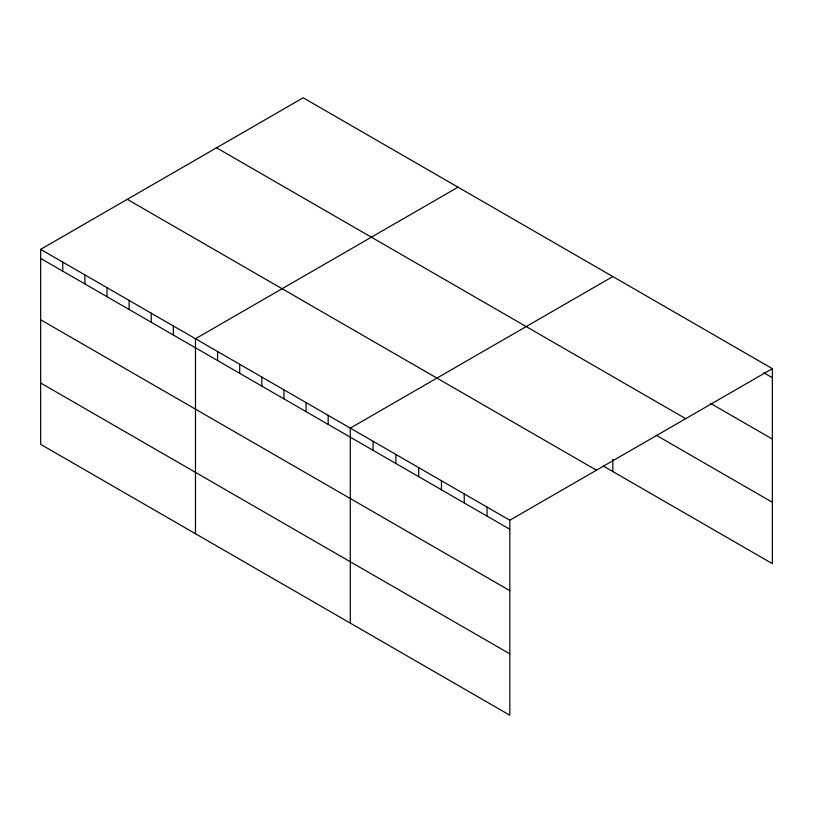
<?xml version="1.0" encoding="UTF-8"?>
<svg xmlns="http://www.w3.org/2000/svg" width="813" height="813" viewBox="0 0 813 813"><rect width="100%" height="100%" fill="white"/><g stroke="black" fill="none" stroke-linecap="round" stroke-linejoin="round"><path stroke-width="1.22" d="M40.65 249.357L509.812 520.229L509.812 715.216L40.65 444.345L40.65 249.357L303.188 97.784L772.35 368.655L772.35 563.643L603.358 466.073M458.004 187.173L195.476 338.747L195.476 533.735M612.829 276.562L350.301 428.126L350.301 623.124M509.812 520.229L772.35 368.655M763.671 372.689L772.35 377.699M710.501 403.35L772.35 439.061M216.543 147.803L685.715 418.675M656.243 435.25L772.35 502.282M127.285 199.337L596.457 470.209M40.65 258.402L509.812 529.273M40.65 319.763L509.812 590.634M40.65 382.984L509.812 653.855M612.829 459.274L612.829 471.55M487.028 507.068L487.028 516.113M464.243 493.908L464.243 502.952M441.449 480.757L441.449 489.802M418.665 467.597L418.665 476.642M395.88 454.447L395.88 463.491M373.086 441.286L373.086 450.331M328.178 415.362L328.178 424.406M306.064 402.587L306.064 411.632M283.95 389.823L283.95 398.868M261.827 377.049L261.827 386.094M239.713 364.285L239.713 373.33M217.589 351.511L217.589 360.555M173.362 325.972L173.362 335.017M151.238 313.198L151.238 322.243M129.125 300.434L129.125 309.479M107.001 287.66L107.001 296.704M84.887 274.896L84.887 283.94M62.764 262.121L62.764 271.166"/></g></svg>
